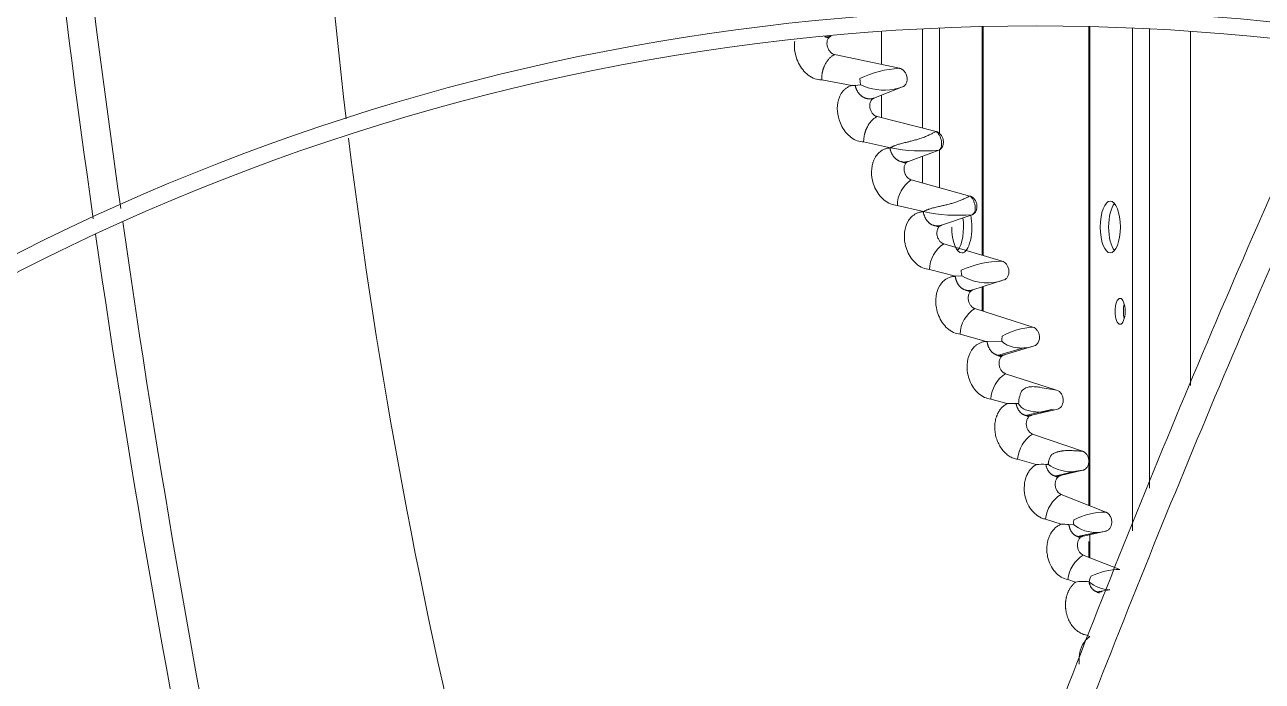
# Model space of a CAD drawing. Header units: millimetres. Extents: x 113490 to 142599, y -20467 to 115.
# Drawn here: x 133522.4 to 133713.1, y -11117.5 to -11016.3 of the extents above; entities that cross this region are included whole.
import ezdxf

# ---------------------------------------------------------------- set-up
doc = ezdxf.new("R2010")
doc.units = ezdxf.units.MM
doc.layers.add('DV3_0', color=7, linetype='Continuous')

msp = doc.modelspace()

# ---------------------------------------------------------------- linework, layer by layer
at = {"layer": 'DV3_0', "color": 7, "linetype": 'Continuous', "lineweight": 20}
for p, q in [((133669.93, -11051.84), (133669.93, -11016.59)), ((133686.55, -11090.47), (133686.55, -11016.59)), ((133660.74, -11032.24), (133660.74, -11016.94)), ((133663.36, -11033.06), (133663.36, -11016.81)), ((133693.12, -11094.34), (133693.12, -11016.81)), ((133695.74, -11087.77), (133695.74, -11016.94)), ((133663.36, -11041.42), (133663.36, -11035.57)), ((133660.74, -11040.7), (133660.74, -11036.57)), ((133669.93, -11060.42), (133669.93, -11056.73)), ((133686.55, -11098.47), (133686.55, -11094.78))]:
    msp.add_line(p, q, dxfattribs=at)
at = {"layer": 'DV3_0', "color": 7, "linetype": 'Continuous', "lineweight": 15}
for p, q in [((133670.09, -11051.89), (133670.09, -11016.59)), ((133686.39, -11016.59), (133686.39, -11090.41)), ((133654.43, -11022.44), (133654.43, -11017.32)), ((133702.05, -11071.94), (133702.05, -11017.32)), ((133647.19, -11020.9), (133657.19, -11023.02)), ((133645.21, -11024.81), (133649.87, -11025.66)), ((133651.18, -11025.58), (133650.37, -11025.66)), ((133651.11, -11025.08), (133651.1, -11024.59)), ((133651.18, -11025.58), (133651.11, -11025.08)), ((133652.35, -11026.02), (133651.18, -11025.58)), ((133657.67, -11025.89), (133653.26, -11027.62)), ((133654.43, -11030.64), (133654.43, -11027.16)), ((133653.74, -11030.47), (133662.84, -11032.77)), ((133651.67, -11034.38), (133655.8, -11035.28)), ((133655.8, -11035.28), (133655.72, -11035.3)), ((133663.24, -11035.65), (133658.58, -11037.37)), ((133658.99, -11040.22), (133668.03, -11042.71)), ((133656.86, -11044.17), (133660.91, -11045.12)), ((133660.91, -11045.12), (133660.86, -11045.13)), ((133668.37, -11045.59), (133663.66, -11047.22)), ((133664.01, -11050.09), (133673, -11052.76)), ((133661.81, -11054.05), (133665.84, -11055.07)), ((133666.72, -11054.35), (133666.71, -11054.16)), ((133666.75, -11054.64), (133666.72, -11054.35)), ((133666.82, -11055.04), (133666.75, -11054.64)), ((133665.84, -11055.07), (133665.79, -11055.09)), ((133666.82, -11055.04), (133665.84, -11055.07)), ((133667.28, -11055.27), (133666.82, -11055.04)), ((133673.27, -11055.65), (133668.51, -11057.18)), ((133670.09, -11060.47), (133670.09, -11056.68)), ((133668.8, -11060.06), (133677.74, -11062.92)), ((133666.53, -11064.02), (133670.56, -11065.12)), ((133672.95, -11065.09), (133670.69, -11065.13)), ((133672.31, -11067.3), (133676.34, -11066.12)), ((133677.94, -11065.83), (133673.3, -11067.21)), ((133673.54, -11070.1), (133681.41, -11072.63)), ((133671.28, -11074.03), (133673.79, -11074.72)), ((133675.18, -11074.72), (133673.79, -11074.72)), ((133675.53, -11074.72), (133675.17, -11074.72)), ((133676.63, -11076.57), (133680.9, -11075.59)), ((133681.54, -11075.56), (133677.57, -11076.49)), ((133677.71, -11079.4), (133685.39, -11082.05)), ((133675.4, -11083.28), (133678.27, -11084.12)), ((133680.27, -11083.34), (133680.38, -11083.07)), ((133680.14, -11084.11), (133679.75, -11084.11)), ((133680.52, -11084.34), (133680.14, -11084.11)), ((133681.14, -11085.89), (133683.93, -11085.23)), ((133685.47, -11084.98), (133682.03, -11085.81)), ((133685.47, -11084.98), (133683.63, -11085.24)), ((133682.09, -11088.72), (133688.98, -11091.43)), ((133679.71, -11092.53), (133682.09, -11093.31)), ((133684.03, -11093.03), (133684.04, -11092.64)), ((133684.05, -11093.4), (133683.3, -11093.36)), ((133684.05, -11093.4), (133684.03, -11093.03)), ((133684.78, -11093.86), (133684.05, -11093.4)), ((133684.61, -11095.2), (133687.48, -11094.58)), ((133688.97, -11094.36), (133685.51, -11095.13)), ((133686.39, -11095.97), (133686.39, -11098.4)), ((133685.52, -11098.06), (133691.16, -11100.29)), ((133683.13, -11101.84), (133684.34, -11102.24)), ((133686.4, -11102.19), (133686.52, -11101.75)), ((133686.52, -11101.75), (133686.68, -11101.34)), ((133687.58, -11103.73), (133689.61, -11103.41)), ((133685.87, -11110.37), (133686.54, -11110.61))]:
    msp.add_line(p, q, dxfattribs=at)
for centre, radius, start, end in [((133678.24, -11359.99), 551.5, 105.4775, 164.5225), ((133678.24, -11359.99), 456, 45.9967, 135.345), ((133678.24, -11359.99), 453.5, 90, 135.5593), ((133678.24, -11359.99), 453.5, 45.9921, 90), ((134438.05, -10927.53), 872.25, 179.63163, 186.79939), ((135439.31, -10773.15), 1921.39, 184.80784, 188.12284), ((135355.57, -10785.08), 1841.22, 184.70532, 188.15423), ((133678.24, -11359.99), 346, 46.4603, 135.3186), ((133678.24, -11359.99), 343.5, 90, 135.6595), ((133678.24, -11359.99), 343.5, 46.1768, 90), ((133646.26, -11017.29), 1.01, 237.3185, 274.2111), ((135399.83, -11783.04), 1840.9, 155.5057, 159.04474), ((135477.01, -11818.41), 1921.39, 155.45411, 158.83061), ((133658.03, -11038.94), 15.94, 93.0225, 115.8037), ((133650.18, -11031.74), 6.08, 88.2156, 92.9435), ((133654.83, -11018.02), 8.37, 252.8205, 289.8805), ((134438.05, -10927.53), 872.25, 186.99692, 194.17255), ((133660.77, -11010.44), 25.33, 258.6846, 275.5926), ((133658.17, -11036.72), 0.892, 234.0269, 274.1956), ((133661.54, -11044.15), 4.67, 122.9395, 180.3161), ((133666.19, -11020.86), 24.83, 257.7251, 275.0524), ((135439.31, -10773.15), 1921.39, 188.18485, 191.5672), ((135355.57, -10785.08), 1841.22, 188.2287, 191.77728), ((133663.24, -11046.62), 0.85, 232.3055, 274.4729), ((133666.63, -11054.13), 4.82, 122.93, 179.0377), ((133673.15, -11068.3), 15.54, 90.5595, 114.5067), ((133670.72, -11048.53), 7.57, 242.9588, 289.7405), ((133668.08, -11056.64), 0.798, 230.1456, 274.5886), ((133671.44, -11064.19), 4.91, 122.562, 177.9785), ((133678.53, -11065.28), 5.58, 169.9864, 173.5772), ((133678.28, -11073.44), 10.53, 92.977, 119.9222), ((133670.28, -11068.84), 3.73, 83.6363, 85.6103), ((133679.38, -11065.36), 6.43, 173.7436, 177.5751), ((133676.18, -11074.23), 4.9, 122.5708, 177.6361), ((133681.19, -11075.1), 5.67, 164.1449, 176.1971), ((133680.79, -11074.97), 5.25, 155.3579, 164.2643), ((133677.57, -11073.5), 2.38, 211.0548, 246.3315), ((133678.64, -11069.94), 6.08, 250.5416, 281.6366), ((133678.47, -11064.61), 11.37, 277.0844, 285.6697), ((133680.39, -11083.62), 5, 122.4652, 176.1927), ((133686.04, -11085.54), 6.18, 151.3363, 156.4381), ((133679.08, -11089.99), 5.93, 83.4895, 97.7815), ((133683.83, -11078.67), 6.57, 239.7121, 268.2407), ((133684.86, -11093.1), 5.19, 122.293, 173.6198), ((133689.06, -11102.41), 10.97, 90.3743, 117.168), ((133682.45, -11099.24), 5.93, 81.7806, 93.4834), ((133687.47, -11089.15), 5.43, 240.2883, 286.0903), ((133688.28, -11102.44), 5.18, 122.1683, 173.2983), ((133691.26, -11110.75), 10.47, 90.5253, 115.9355), ((133685.52, -11108.08), 5.96, 81.5356, 101.4495), ((133689.88, -11097.9), 5.52, 230.9286, 267.3042)]:
    msp.add_arc(centre, radius, start, end, dxfattribs=at)
for centre, major_axis in [((133689.68, -11047.49), (0, -4)), ((133691.19, -11060.49), (0, -2))]:
    msp.add_ellipse(centre, major_axis=major_axis, ratio=0.386711, dxfattribs=at)
for centre, major_axis, start_param, end_param in [((133690.97, -11047.49), (0, -4), 3.572095, 5.852683), ((133665.51, -11047.49), (0, -4), 0.430501, 1.935039), ((133666.8, -11047.49), (0, -4), 0, 2.053466), ((133666.8, -11047.49), (0, -4), 4.712389, 6.283185), ((133692.48, -11060.49), (0, -2), 4.129099, 5.295679)]:
    msp.add_ellipse(centre, major_axis=major_axis, ratio=0.386711, start_param=start_param, end_param=end_param, dxfattribs=at)
for points, knots in [([(133645.69, -11018.15), (133645.73, -11018.16), (133645.81, -11018.17), (133645.92, -11018.17), (133646.05, -11018.17), (133646.17, -11018.16), (133646.3, -11018.15), (133646.42, -11018.12), (133646.54, -11018.09), (133646.62, -11018.07), (133646.66, -11018.05)], [0.7345722, 0.7345722, 0.7345722, 0.7345722, 0.7635849, 0.797214, 0.8309102, 0.8646595, 0.8984503, 0.9322737, 0.9661242, 1, 1, 1, 1]), ([(133646.66, -11018.05), (133646.64, -11018.06), (133646.59, -11018.08), (133646.52, -11018.12), (133646.46, -11018.16), (133646.4, -11018.21), (133646.31, -11018.3), (133646.2, -11018.44), (133646.1, -11018.64), (133646.04, -11018.88), (133646, -11019.23), (133646.06, -11019.7), (133646.25, -11020.12), (133646.44, -11020.4), (133646.58, -11020.56), (133646.73, -11020.69), (133646.88, -11020.78), (133647.04, -11020.86), (133647.14, -11020.89), (133647.19, -11020.9)], [0, 0, 0, 0, 0.024624, 0.049155, 0.073731, 0.098492, 0.123573, 0.188662, 0.254835, 0.324776, 0.395743, 0.542434, 0.68507, 0.744419, 0.803054, 0.853511, 0.90333, 0.951912, 1, 1, 1, 1]), ([(133641.05, -11018.83), (133641.03, -11018.98), (133640.95, -11019.73), (133641.1, -11020.9), (133641.6, -11022.24), (133642.25, -11023.27), (133643.1, -11024.13), (133644.13, -11024.72), (133644.85, -11024.78), (133645.21, -11024.81)], [0.3618158, 0.3618158, 0.3618158, 0.3618158, 0.3973455, 0.5388105, 0.6262607, 0.7173174, 0.8104477, 0.9044658, 1, 1, 1, 1]), ([(133645.21, -11024.81), (133645.21, -11024.76), (133645.2, -11024.64), (133645.21, -11024.48), (133645.22, -11024.32), (133645.23, -11024.16), (133645.25, -11024.02), (133645.27, -11023.88), (133645.29, -11023.75), (133645.31, -11023.63), (133645.34, -11023.51), (133645.36, -11023.41), (133645.39, -11023.31), (133645.42, -11023.22), (133645.44, -11023.13), (133645.47, -11023.06), (133645.5, -11022.99), (133645.52, -11022.92), (133645.54, -11022.87), (133645.56, -11022.82), (133645.58, -11022.78), (133645.59, -11022.74), (133645.6, -11022.71), (133645.61, -11022.69), (133645.62, -11022.68), (133645.66, -11022.58), (133645.75, -11022.4), (133645.88, -11022.17), (133646.02, -11021.95), (133646.16, -11021.75), (133646.31, -11021.58), (133646.46, -11021.43), (133646.61, -11021.29), (133646.76, -11021.17), (133646.9, -11021.07), (133647.05, -11020.98), (133647.15, -11020.93), (133647.19, -11020.9)], [0, 0, 0, 0, 0.034247, 0.066998, 0.098291, 0.128152, 0.156601, 0.183653, 0.209318, 0.233601, 0.256508, 0.27804, 0.298197, 0.31698, 0.334386, 0.350413, 0.365059, 0.378321, 0.390195, 0.400677, 0.409765, 0.417455, 0.423745, 0.428631, 0.432112, 0.434187, 0.49402, 0.552, 0.608212, 0.662712, 0.715543, 0.766744, 0.816357, 0.864431, 0.911021, 0.956188, 1, 1, 1, 1]), ([(133657.19, -11023.02), (133657.22, -11023.03), (133657.29, -11023.04), (133657.38, -11023.08), (133657.47, -11023.11), (133657.57, -11023.17), (133657.7, -11023.25), (133657.9, -11023.42), (133658.08, -11023.65), (133658.23, -11023.95), (133658.32, -11024.21), (133658.37, -11024.49), (133658.38, -11024.76), (133658.35, -11025.03), (133658.27, -11025.27), (133658.16, -11025.49), (133658.04, -11025.65), (133657.91, -11025.76), (133657.8, -11025.84), (133657.71, -11025.87), (133657.67, -11025.89)], [0, 0, 0, 0, 0.028272, 0.055544, 0.081933, 0.107568, 0.154556, 0.202641, 0.315382, 0.382024, 0.454683, 0.525592, 0.597115, 0.668375, 0.7388, 0.807176, 0.875116, 0.917708, 0.959123, 1, 1, 1, 1]), ([(133649.87, -11025.66), (133649.7, -11025.72), (133649.38, -11025.82), (133648.97, -11026.08), (133648.61, -11026.39), (133648.32, -11026.73), (133648.1, -11027.1), (133647.74, -11027.86), (133647.51, -11029.17), (133647.77, -11030.76), (133648.3, -11032.01), (133648.92, -11032.95), (133649.73, -11033.72), (133650.67, -11034.27), (133651.34, -11034.34), (133651.67, -11034.38)], [0, 0, 0, 0, 0.048864, 0.095129, 0.13896, 0.180413, 0.219499, 0.256141, 0.404018, 0.547159, 0.634107, 0.723737, 0.814827, 0.906766, 1, 1, 1, 1]), ([(133650.37, -11025.66), (133650.38, -11025.71), (133650.4, -11025.8), (133650.44, -11025.94), (133650.48, -11026.07), (133650.53, -11026.2), (133650.59, -11026.33), (133650.65, -11026.45), (133650.72, -11026.57), (133650.79, -11026.69), (133650.87, -11026.8), (133650.95, -11026.9), (133651.03, -11027), (133651.12, -11027.1), (133651.22, -11027.18), (133651.31, -11027.27), (133651.41, -11027.34), (133651.52, -11027.41), (133651.62, -11027.48), (133651.73, -11027.53), (133651.84, -11027.58), (133651.96, -11027.63), (133652.07, -11027.66), (133652.19, -11027.69), (133652.31, -11027.71), (133652.43, -11027.73), (133652.55, -11027.73), (133652.67, -11027.73), (133652.79, -11027.73), (133652.91, -11027.71), (133653.03, -11027.69), (133653.15, -11027.66), (133653.22, -11027.63), (133653.26, -11027.62)], [0, 0, 0, 0, 0.030384, 0.060748, 0.091135, 0.121579, 0.15211, 0.182752, 0.213525, 0.244442, 0.275515, 0.306752, 0.338161, 0.369745, 0.401509, 0.433456, 0.46559, 0.497915, 0.530435, 0.563144, 0.596034, 0.629096, 0.662315, 0.695677, 0.729167, 0.762768, 0.796466, 0.830245, 0.864093, 0.897998, 0.931954, 0.965955, 1, 1, 1, 1]), ([(133653.26, -11027.62), (133653.2, -11027.65), (133653.09, -11027.7), (133652.88, -11027.88), (133652.68, -11028.2), (133652.59, -11028.7), (133652.65, -11029.25), (133652.85, -11029.74), (133653.12, -11030.1), (133653.38, -11030.31), (133653.58, -11030.42), (133653.69, -11030.45), (133653.74, -11030.47)], [0, 0, 0, 0, 0.062102, 0.12489, 0.256734, 0.397285, 0.543216, 0.684976, 0.802585, 0.903031, 0.951697, 1, 1, 1, 1]), ([(133651.67, -11034.38), (133651.67, -11034.32), (133651.67, -11034.21), (133651.68, -11034.04), (133651.7, -11033.87), (133651.72, -11033.72), (133651.74, -11033.57), (133651.76, -11033.43), (133651.79, -11033.29), (133651.82, -11033.17), (133651.85, -11033.05), (133651.88, -11032.94), (133651.91, -11032.84), (133651.94, -11032.74), (133651.97, -11032.66), (133652, -11032.58), (133652.03, -11032.51), (133652.06, -11032.44), (133652.08, -11032.39), (133652.1, -11032.34), (133652.12, -11032.3), (133652.14, -11032.26), (133652.15, -11032.23), (133652.16, -11032.21), (133652.17, -11032.19), (133652.22, -11032.09), (133652.31, -11031.91), (133652.46, -11031.66), (133652.62, -11031.43), (133652.78, -11031.23), (133652.94, -11031.05), (133653.1, -11030.9), (133653.26, -11030.76), (133653.42, -11030.65), (133653.58, -11030.55), (133653.69, -11030.49), (133653.74, -11030.47)], [0, 0, 0, 0, 0.035273, 0.069011, 0.10125, 0.132017, 0.161329, 0.189202, 0.215643, 0.24066, 0.264255, 0.286432, 0.307189, 0.326528, 0.344447, 0.360943, 0.376014, 0.389658, 0.40187, 0.412649, 0.421991, 0.429892, 0.436351, 0.441364, 0.44493, 0.447047, 0.511167, 0.573116, 0.632997, 0.690884, 0.746841, 0.800927, 0.853208, 0.90376, 0.952661, 1, 1, 1, 1]), ([(133655.8, -11035.28), (133655.84, -11035.25), (133655.93, -11035.19), (133656.07, -11035.12), (133656.22, -11035.04), (133656.38, -11034.97), (133656.65, -11034.87), (133657.09, -11034.72), (133657.7, -11034.56), (133658.3, -11034.41), (133658.8, -11034.29), (133659.27, -11034.17), (133659.77, -11034.04), (133660.28, -11033.88), (133660.69, -11033.74), (133661.02, -11033.62), (133661.33, -11033.49), (133661.62, -11033.36), (133661.89, -11033.23), (133662.16, -11033.11), (133662.4, -11032.98), (133662.63, -11032.87), (133662.77, -11032.81), (133662.84, -11032.77)], [0, 0, 0, 0, 0.02239, 0.045542, 0.069487, 0.094252, 0.119858, 0.19121, 0.284759, 0.376509, 0.443355, 0.485065, 0.569332, 0.642591, 0.687514, 0.730371, 0.771441, 0.81104, 0.849517, 0.887246, 0.924627, 0.962072, 1, 1, 1, 1]), ([(133662.84, -11032.77), (133662.87, -11032.78), (133662.92, -11032.79), (133663, -11032.82), (133663.08, -11032.86), (133663.18, -11032.92), (133663.31, -11033), (133663.46, -11033.13), (133663.59, -11033.28), (133663.78, -11033.55), (133663.91, -11033.88), (133663.97, -11034.25), (133663.97, -11034.52), (133663.93, -11034.79), (133663.86, -11035.03), (133663.74, -11035.25), (133663.61, -11035.41), (133663.48, -11035.52), (133663.36, -11035.6), (133663.28, -11035.63), (133663.24, -11035.65)], [0, 0, 0, 0, 0.024123, 0.048338, 0.072771, 0.097546, 0.147172, 0.197151, 0.252995, 0.309556, 0.44801, 0.519109, 0.59083, 0.663237, 0.734728, 0.803122, 0.871248, 0.914926, 0.957627, 1, 1, 1, 1]), ([(133662.84, -11032.77), (133663.01, -11032.87), (133663.19, -11033.08), (133663.49, -11033.61), (133663.61, -11033.94), (133663.71, -11034.59), (133663.7, -11034.91), (133663.56, -11035.41), (133663.42, -11035.58), (133663.24, -11035.65)], [0, 0, 0, 0, 0.25, 0.25, 0.5, 0.5, 0.75, 0.75, 1, 1, 1, 1]), ([(133655.72, -11035.3), (133655.54, -11035.32), (133655.21, -11035.36), (133654.75, -11035.53), (133654.37, -11035.74), (133654.05, -11035.99), (133653.79, -11036.26), (133653.59, -11036.52), (133653.18, -11037.18), (133652.8, -11038.44), (133652.93, -11040.1), (133653.38, -11041.45), (133653.99, -11042.51), (133654.81, -11043.38), (133655.8, -11044.01), (133656.51, -11044.12), (133656.86, -11044.17)], [0, 0, 0, 0, 0.047122, 0.090496, 0.130241, 0.166434, 0.199058, 0.22806, 0.253363, 0.40011, 0.539149, 0.628436, 0.720179, 0.813041, 0.906165, 1, 1, 1, 1]), ([(133655.72, -11035.3), (133655.73, -11035.35), (133655.75, -11035.45), (133655.78, -11035.59), (133655.82, -11035.73), (133655.87, -11035.87), (133655.92, -11036), (133655.98, -11036.13), (133656.04, -11036.25), (133656.11, -11036.37), (133656.18, -11036.49), (133656.26, -11036.6), (133656.35, -11036.7), (133656.44, -11036.8), (133656.53, -11036.9), (133656.62, -11036.98), (133656.72, -11037.06), (133656.83, -11037.14), (133656.93, -11037.2), (133657.04, -11037.26), (133657.15, -11037.32), (133657.27, -11037.36), (133657.38, -11037.4), (133657.5, -11037.43), (133657.62, -11037.46), (133657.74, -11037.47), (133657.86, -11037.48), (133657.98, -11037.48), (133658.1, -11037.47), (133658.22, -11037.46), (133658.34, -11037.44), (133658.46, -11037.41), (133658.54, -11037.38), (133658.58, -11037.37)], [0, 0, 0, 0, 0.030635, 0.061224, 0.091813, 0.122439, 0.153133, 0.183919, 0.214818, 0.245844, 0.27701, 0.308323, 0.339791, 0.371419, 0.40321, 0.435168, 0.467299, 0.499607, 0.532097, 0.564763, 0.597599, 0.630594, 0.663734, 0.697006, 0.730393, 0.763879, 0.797449, 0.831089, 0.864786, 0.898531, 0.932316, 0.966139, 1, 1, 1, 1]), ([(133658.58, -11037.37), (133658.52, -11037.39), (133658.4, -11037.45), (133658.19, -11037.62), (133657.98, -11037.94), (133657.88, -11038.44), (133657.93, -11038.98), (133658.12, -11039.47), (133658.39, -11039.85), (133658.64, -11040.06), (133658.84, -11040.17), (133658.94, -11040.21), (133658.99, -11040.22)], [0, 0, 0, 0, 0.06232, 0.125349, 0.257498, 0.397954, 0.54335, 0.684485, 0.801986, 0.902662, 0.951486, 1, 1, 1, 1]), ([(133660.91, -11045.12), (133660.95, -11045.09), (133661.04, -11045.04), (133661.19, -11044.96), (133661.34, -11044.89), (133661.51, -11044.82), (133661.78, -11044.72), (133662.23, -11044.58), (133662.85, -11044.43), (133663.47, -11044.28), (133663.97, -11044.17), (133664.45, -11044.06), (133664.96, -11043.94), (133665.47, -11043.79), (133665.89, -11043.65), (133666.21, -11043.53), (133666.52, -11043.41), (133666.82, -11043.29), (133667.09, -11043.16), (133667.35, -11043.04), (133667.6, -11042.92), (133667.83, -11042.81), (133667.96, -11042.74), (133668.03, -11042.71)], [0, 0, 0, 0, 0.022591, 0.045965, 0.070153, 0.095183, 0.121079, 0.193087, 0.287972, 0.379275, 0.446421, 0.489214, 0.573272, 0.646377, 0.691029, 0.733567, 0.774271, 0.81346, 0.851488, 0.88874, 0.925625, 0.962567, 1, 1, 1, 1]), ([(133668.03, -11042.71), (133668.06, -11042.72), (133668.11, -11042.73), (133668.19, -11042.76), (133668.27, -11042.8), (133668.38, -11042.86), (133668.5, -11042.95), (133668.65, -11043.08), (133668.78, -11043.24), (133668.96, -11043.51), (133669.08, -11043.84), (133669.14, -11044.2), (133669.13, -11044.48), (133669.09, -11044.74), (133669.01, -11044.99), (133668.89, -11045.2), (133668.75, -11045.36), (133668.62, -11045.47), (133668.5, -11045.54), (133668.42, -11045.57), (133668.37, -11045.59)], [0, 0, 0, 0, 0.024221, 0.048526, 0.073043, 0.097896, 0.147641, 0.197716, 0.253529, 0.310059, 0.447944, 0.518776, 0.590268, 0.662595, 0.734061, 0.802568, 0.870843, 0.914661, 0.957497, 1, 1, 1, 1]), ([(133668.03, -11042.71), (133668.21, -11042.81), (133668.39, -11043.02), (133668.68, -11043.56), (133668.79, -11043.9), (133668.89, -11044.55), (133668.87, -11044.86), (133668.71, -11045.36), (133668.56, -11045.53), (133668.37, -11045.59)], [0, 0, 0, 0, 0.25, 0.25, 0.5, 0.5, 0.75, 0.75, 1, 1, 1, 1]), ([(133660.86, -11045.13), (133660.68, -11045.15), (133660.33, -11045.19), (133659.87, -11045.35), (133659.47, -11045.57), (133659.15, -11045.82), (133658.89, -11046.08), (133658.69, -11046.34), (133658.27, -11046.98), (133657.87, -11048.22), (133657.96, -11049.88), (133658.39, -11051.25), (133658.98, -11052.33), (133659.79, -11053.22), (133660.76, -11053.87), (133661.46, -11053.99), (133661.81, -11054.05)], [0, 0, 0, 0, 0.048442, 0.092755, 0.133055, 0.169407, 0.201787, 0.230133, 0.254365, 0.400813, 0.538758, 0.629112, 0.721369, 0.814231, 0.906977, 1, 1, 1, 1]), ([(133660.86, -11045.13), (133660.87, -11045.18), (133660.89, -11045.28), (133660.92, -11045.42), (133660.95, -11045.56), (133661, -11045.7), (133661.05, -11045.83), (133661.11, -11045.96), (133661.17, -11046.09), (133661.23, -11046.21), (133661.31, -11046.33), (133661.38, -11046.44), (133661.46, -11046.54), (133661.55, -11046.64), (133661.64, -11046.74), (133661.73, -11046.83), (133661.83, -11046.91), (133661.93, -11046.98), (133662.04, -11047.05), (133662.14, -11047.11), (133662.25, -11047.16), (133662.37, -11047.21), (133662.48, -11047.25), (133662.6, -11047.28), (133662.71, -11047.31), (133662.83, -11047.32), (133662.95, -11047.33), (133663.07, -11047.33), (133663.19, -11047.33), (133663.31, -11047.31), (133663.42, -11047.29), (133663.54, -11047.26), (133663.62, -11047.23), (133663.66, -11047.22)], [0, 0, 0, 0, 0.030734, 0.061421, 0.092104, 0.12282, 0.1536, 0.184466, 0.215439, 0.246533, 0.277759, 0.309125, 0.340636, 0.372297, 0.404113, 0.436086, 0.468222, 0.500526, 0.533002, 0.565646, 0.598452, 0.631408, 0.664503, 0.697721, 0.731048, 0.764467, 0.797965, 0.831527, 0.865142, 0.898801, 0.932497, 0.96623, 1, 1, 1, 1]), ([(133663.66, -11047.22), (133663.6, -11047.25), (133663.48, -11047.3), (133663.26, -11047.47), (133663.05, -11047.78), (133662.94, -11048.28), (133662.97, -11048.82), (133663.15, -11049.32), (133663.41, -11049.7), (133663.66, -11049.91), (133663.86, -11050.03), (133663.96, -11050.07), (133664.01, -11050.09)], [0, 0, 0, 0, 0.062549, 0.125812, 0.258284, 0.398682, 0.543566, 0.684075, 0.801456, 0.902317, 0.951347, 1, 1, 1, 1]), ([(133673, -11052.76), (133673.12, -11052.8), (133673.34, -11052.89), (133673.64, -11053.15), (133673.89, -11053.53), (133674.06, -11054.02), (133674.08, -11054.57), (133673.94, -11055.08), (133673.7, -11055.4), (133673.47, -11055.58), (133673.34, -11055.63), (133673.27, -11055.65)], [0, 0, 0, 0, 0.104422, 0.203054, 0.315004, 0.452188, 0.594733, 0.73555, 0.873812, 0.937759, 1, 1, 1, 1]), ([(133665.79, -11055.09), (133665.6, -11055.1), (133665.24, -11055.14), (133664.76, -11055.3), (133664.36, -11055.52), (133664.03, -11055.77), (133663.78, -11056.02), (133663.58, -11056.27), (133663.15, -11056.89), (133662.73, -11058.11), (133662.79, -11059.76), (133663.18, -11061.14), (133663.76, -11062.24), (133664.54, -11063.15), (133665.5, -11063.81), (133666.19, -11063.95), (133666.53, -11064.02)], [0, 0, 0, 0, 0.050205, 0.095756, 0.136766, 0.173286, 0.205281, 0.232678, 0.25539, 0.401679, 0.538547, 0.629872, 0.722586, 0.815422, 0.907786, 1, 1, 1, 1]), ([(133665.79, -11055.09), (133665.79, -11055.13), (133665.81, -11055.23), (133665.84, -11055.37), (133665.87, -11055.51), (133665.91, -11055.65), (133665.96, -11055.78), (133666.02, -11055.91), (133666.07, -11056.04), (133666.14, -11056.16), (133666.21, -11056.28), (133666.28, -11056.39), (133666.36, -11056.5), (133666.44, -11056.6), (133666.53, -11056.69), (133666.62, -11056.78), (133666.72, -11056.86), (133666.82, -11056.94), (133666.92, -11057.01), (133667.02, -11057.07), (133667.13, -11057.12), (133667.24, -11057.17), (133667.35, -11057.21), (133667.46, -11057.24), (133667.58, -11057.27), (133667.69, -11057.28), (133667.81, -11057.29), (133667.93, -11057.3), (133668.04, -11057.29), (133668.16, -11057.28), (133668.28, -11057.25), (133668.39, -11057.22), (133668.47, -11057.2), (133668.51, -11057.18)], [0, 0, 0, 0, 0.030851, 0.061651, 0.092443, 0.123263, 0.154141, 0.185099, 0.216157, 0.247329, 0.278623, 0.310048, 0.341609, 0.37331, 0.405155, 0.437146, 0.46929, 0.50159, 0.534052, 0.566673, 0.599445, 0.632359, 0.665402, 0.69856, 0.731818, 0.765162, 0.798576, 0.832048, 0.865567, 0.899125, 0.932715, 0.966339, 1, 1, 1, 1]), ([(133668.51, -11057.18), (133668.45, -11057.21), (133668.33, -11057.26), (133668.11, -11057.43), (133667.89, -11057.74), (133667.76, -11058.23), (133667.78, -11058.77), (133667.95, -11059.27), (133668.2, -11059.66), (133668.44, -11059.88), (133668.64, -11060), (133668.74, -11060.04), (133668.8, -11060.06)], [0, 0, 0, 0, 0.062812, 0.126364, 0.259394, 0.400016, 0.544658, 0.684677, 0.801948, 0.903051, 0.951597, 1, 1, 1, 1]), ([(133677.94, -11065.83), (133678.2, -11065.75), (133678.44, -11065.55), (133678.74, -11064.99), (133678.8, -11064.63), (133678.73, -11064.1), (133678.68, -11063.92), (133678.55, -11063.62), (133678.47, -11063.49), (133678.2, -11063.16), (133678, -11063.01), (133677.74, -11062.92)], [0, 0, 0, 0, 0.25, 0.25, 0.5, 0.5, 0.625, 0.625, 0.75, 0.75, 1, 1, 1, 1]), ([(133670.56, -11065.12), (133670.38, -11065.14), (133670.04, -11065.18), (133669.57, -11065.36), (133669.18, -11065.57), (133668.85, -11065.83), (133668.59, -11066.09), (133668.39, -11066.34), (133667.97, -11066.98), (133667.55, -11068.2), (133667.6, -11069.84), (133667.99, -11071.21), (133668.56, -11072.29), (133669.34, -11073.18), (133670.27, -11073.82), (133670.94, -11073.96), (133671.28, -11074.03)], [0, 0, 0, 0, 0.049141, 0.094092, 0.13496, 0.171784, 0.204539, 0.23317, 0.257605, 0.403931, 0.540449, 0.632484, 0.72525, 0.817543, 0.909024, 1, 1, 1, 1]), ([(133670.69, -11065.13), (133670.7, -11065.18), (133670.71, -11065.28), (133670.74, -11065.42), (133670.77, -11065.55), (133670.81, -11065.69), (133670.85, -11065.82), (133670.9, -11065.95), (133670.96, -11066.07), (133671.02, -11066.19), (133671.08, -11066.31), (133671.16, -11066.42), (133671.23, -11066.52), (133671.31, -11066.62), (133671.39, -11066.72), (133671.48, -11066.8), (133671.57, -11066.89), (133671.67, -11066.96), (133671.77, -11067.03), (133671.87, -11067.09), (133671.97, -11067.14), (133672.07, -11067.19), (133672.18, -11067.23), (133672.29, -11067.26), (133672.4, -11067.29), (133672.51, -11067.3), (133672.63, -11067.31), (133672.74, -11067.32), (133672.85, -11067.31), (133672.97, -11067.3), (133673.08, -11067.28), (133673.19, -11067.25), (133673.27, -11067.22), (133673.3, -11067.21)], [0, 0, 0, 0, 0.030903, 0.061757, 0.092606, 0.123482, 0.154416, 0.185429, 0.216539, 0.247758, 0.279095, 0.310558, 0.342151, 0.373878, 0.405741, 0.437743, 0.46989, 0.502187, 0.534638, 0.56724, 0.599989, 0.632874, 0.665883, 0.699003, 0.732219, 0.765517, 0.798883, 0.832304, 0.86577, 0.899275, 0.932814, 0.966387, 1, 1, 1, 1]), ([(133672.95, -11065.09), (133673.28, -11065.42), (133673.67, -11065.66), (133674.5, -11065.98), (133674.93, -11066.07), (133676.24, -11066.2), (133677.13, -11066.09), (133677.94, -11065.83)], [0, 0, 0, 0, 0.25, 0.25, 0.5, 0.5, 1, 1, 1, 1]), ([(133673.3, -11067.21), (133673.24, -11067.23), (133673.12, -11067.28), (133672.89, -11067.44), (133672.66, -11067.75), (133672.52, -11068.24), (133672.53, -11068.79), (133672.69, -11069.3), (133672.94, -11069.69), (133673.18, -11069.92), (133673.38, -11070.04), (133673.49, -11070.08), (133673.54, -11070.1)], [0, 0, 0, 0, 0.062383, 0.125326, 0.258613, 0.399122, 0.543125, 0.682116, 0.798667, 0.899797, 0.950261, 1, 1, 1, 1]), ([(133681.41, -11072.63), (133681.02, -11072.6), (133680.6, -11072.53), (133679.74, -11072.37), (133679.28, -11072.28), (133678.58, -11072.16), (133678.34, -11072.13), (133677.87, -11072.1), (133677.63, -11072.09), (133677.14, -11072.14), (133676.9, -11072.19), (133676.44, -11072.4), (133676.22, -11072.55), (133676.02, -11072.78)], [0, 0, 0, 0, 0.25, 0.25, 0.5, 0.5, 0.625, 0.625, 0.75, 0.75, 0.875, 0.875, 1, 1, 1, 1]), ([(133681.54, -11075.56), (133681.75, -11075.51), (133681.97, -11075.37), (133682.3, -11074.93), (133682.41, -11074.61), (133682.43, -11074.08), (133682.4, -11073.89), (133682.31, -11073.53), (133682.23, -11073.37), (133681.96, -11072.94), (133681.73, -11072.75), (133681.41, -11072.63)], [0, 0, 0, 0, 0.25, 0.25, 0.5, 0.5, 0.625, 0.625, 0.75, 0.75, 1, 1, 1, 1]), ([(133673.79, -11074.72), (133673.74, -11074.75), (133673.64, -11074.8), (133673.49, -11074.89), (133673.35, -11074.99), (133673.22, -11075.09), (133673.09, -11075.2), (133672.98, -11075.31), (133672.87, -11075.43), (133672.76, -11075.56), (133672.67, -11075.68), (133672.58, -11075.81), (133672.49, -11075.95), (133672.42, -11076.08), (133672.34, -11076.22), (133672.28, -11076.36), (133672.22, -11076.49), (133672.17, -11076.63), (133672.05, -11076.98), (133671.91, -11077.56), (133671.86, -11078.38), (133671.92, -11079.2), (133672.07, -11079.87), (133672.24, -11080.38), (133672.4, -11080.75), (133672.58, -11081.11), (133672.78, -11081.45), (133673.01, -11081.78), (133673.25, -11082.08), (133673.52, -11082.35), (133673.81, -11082.59), (133674.11, -11082.81), (133674.42, -11082.98), (133674.74, -11083.12), (133675.07, -11083.23), (133675.29, -11083.26), (133675.4, -11083.28)], [0, 0, 0, 0, 0.017715, 0.035156, 0.052326, 0.069229, 0.085873, 0.102262, 0.118404, 0.134304, 0.149969, 0.165394, 0.18057, 0.19549, 0.21015, 0.224545, 0.238672, 0.252532, 0.266123, 0.340487, 0.413318, 0.484312, 0.552986, 0.587561, 0.622228, 0.656954, 0.691675, 0.726322, 0.760835, 0.79523, 0.829551, 0.863797, 0.897929, 0.931953, 0.965962, 1, 1, 1, 1]), ([(133675.17, -11074.72), (133675.18, -11074.76), (133675.2, -11074.85), (133675.23, -11074.98), (133675.27, -11075.11), (133675.31, -11075.24), (133675.36, -11075.36), (133675.41, -11075.47), (133675.47, -11075.59), (133675.54, -11075.7), (133675.6, -11075.8), (133675.68, -11075.9), (133675.75, -11075.99), (133675.83, -11076.08), (133675.92, -11076.16), (133676.01, -11076.23), (133676.1, -11076.3), (133676.19, -11076.36), (133676.29, -11076.42), (133676.39, -11076.46), (133676.49, -11076.5), (133676.6, -11076.54), (133676.7, -11076.56), (133676.81, -11076.58), (133676.92, -11076.59), (133677.03, -11076.59), (133677.14, -11076.59), (133677.25, -11076.58), (133677.36, -11076.55), (133677.47, -11076.53), (133677.54, -11076.5), (133677.57, -11076.49)], [0, 0, 0, 0, 0.032614, 0.065252, 0.097952, 0.130745, 0.163655, 0.1967, 0.229895, 0.263248, 0.296767, 0.330454, 0.364311, 0.398342, 0.432546, 0.466926, 0.501487, 0.536231, 0.571155, 0.606253, 0.641513, 0.676921, 0.712464, 0.748124, 0.783887, 0.819738, 0.855665, 0.891658, 0.927712, 0.963824, 1, 1, 1, 1]), ([(133677.57, -11076.49), (133677.51, -11076.51), (133677.39, -11076.54), (133677.16, -11076.69), (133676.91, -11076.98), (133676.74, -11077.47), (133676.72, -11078.02), (133676.86, -11078.55), (133677.1, -11078.96), (133677.38, -11079.25), (133677.6, -11079.35), (133677.71, -11079.4)], [0, 0, 0, 0, 0.05997, 0.119652, 0.253572, 0.393841, 0.538208, 0.67793, 0.796111, 0.898999, 1, 1, 1, 1]), ([(133680.14, -11084.11), (133680.14, -11084.1), (133680.13, -11084.07), (133680.13, -11084.01), (133680.13, -11083.95), (133680.14, -11083.87), (133680.15, -11083.79), (133680.17, -11083.69), (133680.19, -11083.58), (133680.23, -11083.47), (133680.25, -11083.38), (133680.27, -11083.34)], [0, 0, 0, 0, 0.056086, 0.124592, 0.206444, 0.302202, 0.412239, 0.536828, 0.67619, 0.830519, 1, 1, 1, 1]), ([(133680.62, -11082.57), (133680.67, -11082.54), (133680.78, -11082.48), (133680.95, -11082.4), (133681.12, -11082.32), (133681.29, -11082.25), (133681.47, -11082.19), (133681.64, -11082.14), (133681.82, -11082.09), (133682.01, -11082.05), (133682.19, -11082.02), (133682.38, -11082), (133682.69, -11081.96), (133683.23, -11081.95), (133683.85, -11081.96), (133684.39, -11081.99), (133684.77, -11082.01), (133685.09, -11082.03), (133685.3, -11082.05), (133685.39, -11082.05)], [0, 0, 0, 0, 0.038089, 0.076072, 0.113983, 0.151854, 0.189717, 0.227605, 0.265552, 0.30359, 0.341755, 0.380079, 0.4186, 0.536848, 0.713623, 0.799402, 0.875674, 0.942505, 1, 1, 1, 1]), ([(133685.39, -11082.05), (133685.42, -11082.06), (133685.47, -11082.08), (133685.55, -11082.12), (133685.63, -11082.16), (133685.73, -11082.23), (133685.86, -11082.33), (133686.04, -11082.53), (133686.24, -11082.88), (133686.36, -11083.3), (133686.37, -11083.66), (133686.34, -11083.94), (133686.28, -11084.2), (133686.17, -11084.43), (133686.02, -11084.64), (133685.87, -11084.78), (133685.73, -11084.88), (133685.6, -11084.94), (133685.51, -11084.97), (133685.47, -11084.98)], [0, 0, 0, 0, 0.025576, 0.050828, 0.075886, 0.100887, 0.151436, 0.201506, 0.315258, 0.449485, 0.520353, 0.591225, 0.66263, 0.73384, 0.803002, 0.871846, 0.915591, 0.958096, 1, 1, 1, 1]), ([(133678.28, -11084.12), (133678.22, -11084.15), (133678.12, -11084.21), (133677.97, -11084.31), (133677.83, -11084.41), (133677.7, -11084.52), (133677.58, -11084.64), (133677.46, -11084.76), (133677.35, -11084.89), (133677.25, -11085.02), (133677.15, -11085.16), (133677.06, -11085.29), (133676.98, -11085.43), (133676.9, -11085.58), (133676.83, -11085.72), (133676.77, -11085.87), (133676.71, -11086.01), (133676.51, -11086.59), (133676.34, -11087.68), (133676.55, -11089.2), (133677.08, -11090.52), (133677.67, -11091.31), (133678.12, -11091.73), (133678.35, -11091.92), (133678.59, -11092.09), (133678.85, -11092.24), (133679.13, -11092.36), (133679.41, -11092.46), (133679.61, -11092.51), (133679.71, -11092.53)], [0, 0, 0, 0, 0.018817, 0.037348, 0.055597, 0.073569, 0.09127, 0.108708, 0.125889, 0.142819, 0.159493, 0.175902, 0.192041, 0.207905, 0.223492, 0.2388, 0.25383, 0.268582, 0.415011, 0.552776, 0.67402, 0.79141, 0.819351, 0.847915, 0.877094, 0.906873, 0.937274, 0.968319, 1, 1, 1, 1]), ([(133679.75, -11084.11), (133679.76, -11084.15), (133679.78, -11084.25), (133679.81, -11084.39), (133679.85, -11084.52), (133679.9, -11084.66), (133679.96, -11084.78), (133680.02, -11084.91), (133680.08, -11085.02), (133680.15, -11085.13), (133680.23, -11085.24), (133680.31, -11085.34), (133680.4, -11085.43), (133680.49, -11085.52), (133680.59, -11085.59), (133680.69, -11085.66), (133680.79, -11085.73), (133680.89, -11085.78), (133681, -11085.82), (133681.11, -11085.86), (133681.22, -11085.88), (133681.34, -11085.9), (133681.45, -11085.91), (133681.57, -11085.91), (133681.69, -11085.9), (133681.8, -11085.88), (133681.92, -11085.85), (133682, -11085.82), (133682.03, -11085.81)], [0, 0, 0, 0, 0.036312, 0.072675, 0.109138, 0.145736, 0.182499, 0.219445, 0.256589, 0.293938, 0.331498, 0.369271, 0.407259, 0.445463, 0.483887, 0.522537, 0.561414, 0.600511, 0.639815, 0.67931, 0.718976, 0.758793, 0.798742, 0.838804, 0.878966, 0.919219, 0.959562, 1, 1, 1, 1]), ([(133682.03, -11085.81), (133681.97, -11085.83), (133681.84, -11085.87), (133681.6, -11086.03), (133681.36, -11086.32), (133681.19, -11086.8), (133681.17, -11087.35), (133681.29, -11087.86), (133681.52, -11088.27), (133681.79, -11088.56), (133681.99, -11088.67), (133682.09, -11088.72)], [0, 0, 0, 0, 0.063606, 0.127788, 0.262263, 0.402306, 0.545436, 0.683079, 0.800209, 0.900766, 1, 1, 1, 1]), ([(133529.04, -11177.65), (133528.06, -11175.85), (133527.08, -11174.04), (133521.31, -11163.33), (133516.56, -11154.48), (133506.76, -11137.14), (133501.71, -11128.66), (133490.88, -11112.45), (133485.08, -11104.74), (133476.25, -11094.01), (133473.46, -11090.74), (133470.62, -11087.53)], [0.0997666, 0.0997666, 0.0997666, 0.0997666, 0.125, 0.125, 0.25, 0.25, 0.375, 0.375, 0.5, 0.5, 0.5559137, 0.5559137, 0.5559137, 0.5559137]), ([(133688.98, -11091.43), (133689.02, -11091.45), (133689.08, -11091.48), (133689.18, -11091.53), (133689.27, -11091.59), (133689.35, -11091.66), (133689.43, -11091.74), (133689.51, -11091.82), (133689.59, -11091.93), (133689.67, -11092.06), (133689.77, -11092.26), (133689.86, -11092.52), (133689.91, -11092.83), (133689.9, -11093.12), (133689.86, -11093.39), (133689.78, -11093.64), (133689.66, -11093.87), (133689.51, -11094.06), (133689.34, -11094.21), (133689.16, -11094.31), (133689.03, -11094.35), (133688.97, -11094.36)], [0, 0, 0, 0, 0.031417, 0.062006, 0.091951, 0.121453, 0.150719, 0.179962, 0.209396, 0.255243, 0.300893, 0.380652, 0.461696, 0.532094, 0.603004, 0.673792, 0.744016, 0.813253, 0.88202, 0.941727, 1, 1, 1, 1]), ([(133682.09, -11093.31), (133681.92, -11093.39), (133681.59, -11093.55), (133681.15, -11093.9), (133680.78, -11094.3), (133680.48, -11094.76), (133680.24, -11095.25), (133680.06, -11095.77), (133679.95, -11096.29), (133679.9, -11096.82), (133679.89, -11097.34), (133679.94, -11097.84), (133680.07, -11098.6), (133680.41, -11099.61), (133681.12, -11100.71), (133682.06, -11101.52), (133682.77, -11101.73), (133683.13, -11101.84)], [0, 0, 0, 0, 0.057149, 0.112708, 0.166865, 0.21973, 0.271209, 0.321317, 0.369954, 0.416919, 0.462187, 0.505684, 0.547208, 0.663083, 0.777602, 0.889838, 1, 1, 1, 1]), ([(133683.3, -11093.36), (133683.31, -11093.41), (133683.32, -11093.51), (133683.35, -11093.65), (133683.39, -11093.79), (133683.43, -11093.93), (133683.48, -11094.06), (133683.54, -11094.18), (133683.6, -11094.3), (133683.67, -11094.42), (133683.74, -11094.53), (133683.82, -11094.63), (133683.9, -11094.72), (133683.99, -11094.81), (133684.08, -11094.89), (133684.18, -11094.97), (133684.28, -11095.03), (133684.38, -11095.09), (133684.49, -11095.13), (133684.59, -11095.17), (133684.71, -11095.2), (133684.82, -11095.22), (133684.93, -11095.23), (133685.05, -11095.23), (133685.16, -11095.22), (133685.28, -11095.2), (133685.39, -11095.17), (133685.47, -11095.14), (133685.51, -11095.13)], [0, 0, 0, 0, 0.036459, 0.072947, 0.109516, 0.146205, 0.183044, 0.220053, 0.257249, 0.294638, 0.332226, 0.370016, 0.408009, 0.446207, 0.484616, 0.523242, 0.562089, 0.60115, 0.640412, 0.67986, 0.719474, 0.759232, 0.799116, 0.839109, 0.879197, 0.919372, 0.959637, 1, 1, 1, 1]), ([(133685.51, -11095.13), (133685.44, -11095.15), (133685.31, -11095.19), (133685.07, -11095.34), (133684.81, -11095.63), (133684.63, -11096.11), (133684.6, -11096.66), (133684.71, -11097.18), (133684.93, -11097.59), (133685.2, -11097.9), (133685.41, -11098), (133685.52, -11098.06)], [0, 0, 0, 0, 0.063282, 0.127415, 0.261665, 0.401231, 0.543573, 0.679986, 0.796697, 0.899021, 1, 1, 1, 1]), ([(133684.34, -11102.24), (133684.29, -11102.28), (133684.19, -11102.35), (133684.05, -11102.48), (133683.92, -11102.61), (133683.8, -11102.74), (133683.68, -11102.88), (133683.57, -11103.03), (133683.47, -11103.19), (133683.38, -11103.34), (133683.29, -11103.5), (133683.21, -11103.67), (133683.14, -11103.84), (133683.07, -11104.01), (133683.01, -11104.18), (133682.96, -11104.36), (133682.91, -11104.53), (133682.88, -11104.71), (133682.84, -11104.89), (133682.82, -11105.07), (133682.8, -11105.24), (133682.79, -11105.42), (133682.78, -11105.6), (133682.78, -11105.77), (133682.78, -11105.94), (133682.79, -11106.12), (133682.8, -11106.28), (133682.82, -11106.45), (133682.84, -11106.61), (133682.87, -11106.77), (133682.9, -11106.93), (133682.94, -11107.08), (133683, -11107.32), (133683.1, -11107.64), (133683.26, -11108.03), (133683.44, -11108.4), (133683.65, -11108.74), (133683.88, -11109.06), (133684.12, -11109.35), (133684.39, -11109.6), (133684.67, -11109.83), (133684.96, -11110.01), (133685.26, -11110.17), (133685.56, -11110.29), (133685.77, -11110.34), (133685.87, -11110.37)], [0, 0, 0, 0, 0.020309, 0.040447, 0.060423, 0.080248, 0.09992, 0.119433, 0.138781, 0.157961, 0.176973, 0.195818, 0.214498, 0.233017, 0.251374, 0.26956, 0.287567, 0.305393, 0.323035, 0.340489, 0.35775, 0.37482, 0.3917, 0.408386, 0.424867, 0.44113, 0.457168, 0.472974, 0.488545, 0.50388, 0.518979, 0.533845, 0.548482, 0.588745, 0.628628, 0.668041, 0.706944, 0.745348, 0.783247, 0.820607, 0.857432, 0.893732, 0.929562, 0.964982, 1, 1, 1, 1]), ([(133686.4, -11102.19), (133686.41, -11102.23), (133686.43, -11102.32), (133686.46, -11102.46), (133686.51, -11102.59), (133686.56, -11102.71), (133686.61, -11102.83), (133686.67, -11102.95), (133686.74, -11103.05), (133686.81, -11103.16), (133686.89, -11103.25), (133686.97, -11103.34), (133687.06, -11103.42), (133687.15, -11103.49), (133687.24, -11103.56), (133687.34, -11103.62), (133687.44, -11103.66), (133687.54, -11103.7), (133687.65, -11103.73), (133687.76, -11103.75), (133687.87, -11103.76), (133687.98, -11103.76), (133688.09, -11103.75), (133688.21, -11103.73), (133688.32, -11103.7), (133688.39, -11103.68), (133688.43, -11103.66)], [0, 0, 0, 0, 0.039379, 0.078861, 0.118492, 0.158305, 0.198326, 0.23857, 0.279045, 0.319755, 0.360702, 0.401883, 0.443299, 0.484951, 0.526844, 0.568977, 0.611341, 0.653922, 0.696699, 0.73965, 0.782752, 0.825986, 0.869335, 0.912787, 0.956339, 1, 1, 1, 1]), ([(133686.54, -11110.61), (133686.39, -11110.72), (133686.11, -11110.93), (133685.77, -11111.33), (133685.51, -11111.71), (133685.32, -11112.07), (133685.19, -11112.38), (133684.97, -11113.03), (133684.83, -11113.87), (133684.87, -11114.63), (133684.89, -11114.88)], [0, 0, 0, 0, 0.0616123, 0.116592, 0.1647515, 0.2059152, 0.2399771, 0.2668323, 0.4116091, 0.481686, 0.481686, 0.481686, 0.481686])]:
    msp.add_open_spline(points, degree=3, knots=knots, dxfattribs=at)
for points in [[(133672.91, -11067.46), (133672.65, -11067.45), (133672.47, -11067.39), (133672.37, -11067.27)], [(133677.15, -11076.74), (133676.9, -11076.72), (133676.75, -11076.65), (133676.68, -11076.54)], [(133681.61, -11086.06), (133681.38, -11086.04), (133681.25, -11085.97), (133681.19, -11085.86)], [(133685.06, -11095.38), (133684.84, -11095.36), (133684.71, -11095.29), (133684.67, -11095.18)], [(133687.94, -11103.91), (133687.74, -11103.88), (133687.63, -11103.81), (133687.61, -11103.71)]]:
    msp.add_open_spline(points, degree=3, dxfattribs=at)

doc.saveas('drawing.dxf')
